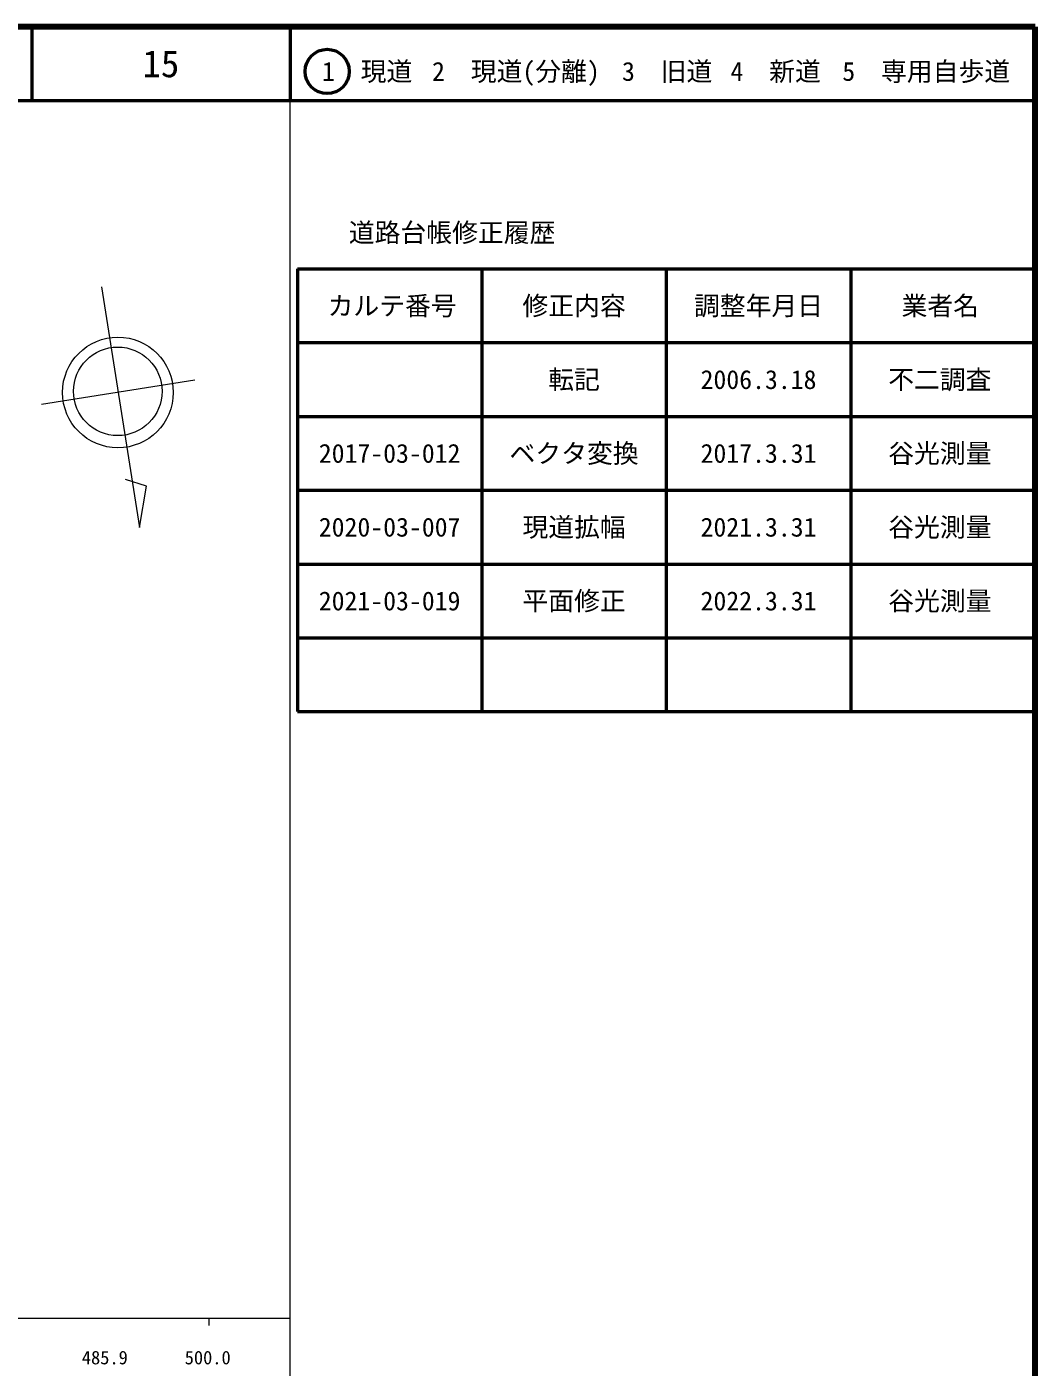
# Model space of a CAD drawing. Units: millimetres, scale not verified. Extents: x 40000 to 680000, y 20000 to 380000.
# Drawn here: x 543324 to 680000, y 198357 to 380000 of the extents above; entities that cross this region are included whole.
import ezdxf
from ezdxf.enums import TextEntityAlignment as Align

# ---------------------------------------------------------------- set-up
doc = ezdxf.new("R2010")
doc.units = ezdxf.units.MM
doc.header["$LTSCALE"] = 1000
for name, color, linetype, lineweight in [('M-BMK-SRVR', 3, 'Continuous', 13), ('M-TTL', 2, 'Continuous', 140), ('M-TTL-BAND', 7, 'Continuous', 13), ('M-TTL-FRAM', 2, 'Continuous', 50), ('M-TTL-LINE', 7, 'Continuous', 50)]:
    doc.layers.add(name, color=color, linetype=linetype, lineweight=lineweight)
doc.layers.add('M-TTL-TXT', color=7, linetype='Continuous')
doc.styles.add('ＭＳ ゴシック', font='')
doc.styles.get('ＭＳ ゴシック').set_extended_font_data('MS Gothic')

msp = doc.modelspace()

# ---------------------------------------------------------------- linework, layer by layer
at = {"layer": 'M-BMK-SRVR'}
for p, q in [((553442, 344775), (558609, 312152)), ((566081, 332096), (545339, 328811)), ((559552, 317740), (556693, 318650)), ((558609, 312152), (559552, 317740))]:
    msp.add_line(p, q, dxfattribs=at)
for centre, radius in [((555668, 330447), 7500), ((555652, 330604), 6000)]:
    msp.add_circle(centre, radius, dxfattribs=at)
at = {"layer": 'M-TTL'}
for p, q in [((680000, 380000), (40000, 380000)), ((680000, 20000), (680000, 380000))]:
    msp.add_line(p, q, dxfattribs=at)
at = {"layer": 'M-TTL-BAND'}
for p, q in [((579000, 20000), (579000, 370000)), ((40000, 205000), (579000, 205000)), ((568000, 205000), (568000, 204000))]:
    msp.add_line(p, q, dxfattribs=at)
at = {"layer": 'M-TTL-FRAM'}
for p, q in [((580000, 347197), (580000, 287197)), ((580000, 347197), (680000, 347197)), ((580000, 287197), (680000, 287197))]:
    msp.add_line(p, q, dxfattribs=at)
at = {"layer": 'M-TTL-LINE'}
for p, q in [((543997, 380000), (543997, 370000)), ((579000, 380000), (579000, 370000)), ((40000, 370000), (680000, 370000)), ((605000, 347197), (605000, 287197)), ((630000, 347197), (630000, 287197)), ((655000, 347197), (655000, 287197)), ((580000, 337197), (680000, 337197)), ((580000, 327197), (680000, 327197)), ((580000, 317197), (680000, 317197)), ((580000, 307197), (680000, 307197)), ((580000, 297197), (680000, 297197))]:
    msp.add_line(p, q, dxfattribs=at)
msp.add_circle((584031, 373958), 3000, dxfattribs=at)

# ---------------------------------------------------------------- texts
at = {"layer": 'M-TTL-BAND', "style": 'ＭＳ ゴシック'}
for s, p in [('485.9', (553900, 198195)), ('500.0', (567844, 198195))]:
    msp.add_text(s, height=1833, dxfattribs=at).set_placement(p, align=Align.BOTTOM_CENTER)
at = {"layer": 'M-TTL-TXT', "style": 'ＭＳ ゴシック'}
for s, height, p in [('15', 3666, (561497, 375000)), ('1\u3000現道', 2566, (589448, 373958)), ('2\u3000現道(分離)', 2566, (609619, 373958)), ('3\u3000旧道', 2566, (630121, 373958)), ('4\u3000新道', 2566, (644824, 373958)), ('5\u3000専用自歩道', 2566, (665228, 373958)), ('道路台帳修正履歴', 2566, (600968, 352113)), ('カルテ番号', 2566, (592839, 342197)), ('修正内容', 2566, (617500, 342197)), ('調整年月日', 2566, (642500, 342197)), ('業者名', 2566, (667134, 342197)), ('転記', 2566, (617500, 332197)), ('2006.3.18', 2566, (642500, 332197)), ('不二調査', 2566, (667077, 332197)), ('2017-03-012', 2566, (592500, 322197)), ('ベクタ変換', 2566, (617500, 322197)), ('2017.3.31', 2566, (642500, 322197)), ('谷光測量', 2566, (667077, 322197)), ('2020-03-007', 2566, (592500, 312197)), ('現道拡幅', 2566, (617500, 312197)), ('2021.3.31', 2566, (642500, 312197)), ('谷光測量', 2566, (667077, 312197)), ('2021-03-019', 2566, (592500, 302197)), ('平面修正', 2566, (617500, 302197)), ('2022.3.31', 2566, (642500, 302197)), ('谷光測量', 2566, (667077, 302197))]:
    msp.add_text(s, height=height, dxfattribs=at).set_placement(p, align=Align.MIDDLE_CENTER)

doc.saveas('drawing.dxf')
